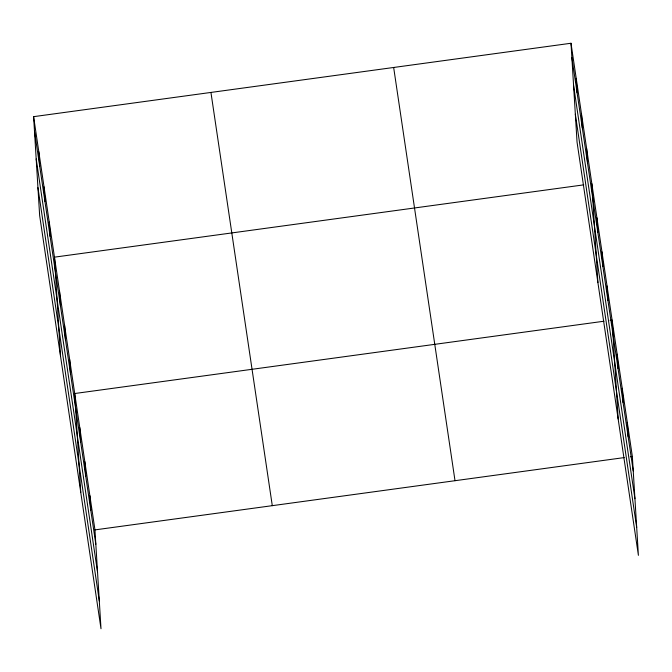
<?xml version="1.0" encoding="UTF-8"?>
<svg xmlns="http://www.w3.org/2000/svg" width="672" height="672" viewBox="0 0 672 672"><rect width="100%" height="100%" fill="white"/><g stroke="black" fill="none" stroke-linecap="round" stroke-linejoin="round"><path stroke-width="1.01" d="M33.6 116.659L94.954 529.889L101.002 628.748L39.648 215.519L33.6 116.659L570.998 43.252L632.352 456.481L638.4 555.341L577.046 142.111L570.998 43.252M583.75 184.859L54.466 257.158L60.505 356.017M604.002 321.224L74.71 393.523L80.758 492.383M610.075 320.393L612.108 320.116L618.156 418.975M94.954 529.889L624.246 457.59M630.328 456.758L632.352 456.481M571.88 57.658L633.234 470.887M573.586 85.529L634.939 498.758M575.341 114.24L636.695 527.47M393.658 67.477L455.011 480.707M210.941 92.434L272.294 505.663M34.482 131.065L95.836 544.295M36.187 158.936L97.541 572.166M37.943 187.648L99.296 600.877M627.295 422.394L628.169 436.8M622.23 388.298L623.112 402.704M617.165 354.211L618.047 368.617M607.043 286.028L607.925 300.434M601.978 251.933L602.86 266.339M596.921 217.846L597.803 232.252M591.856 183.75L597.904 282.61M586.639 148.63L587.521 163.036M581.423 113.501L582.305 127.907M576.215 78.38L577.088 92.786M89.897 495.802L90.779 510.199M84.832 461.706L85.714 476.112M79.775 427.619L80.657 442.016M69.644 359.436L70.526 373.834M64.588 325.34L65.47 339.746M59.522 291.253L60.404 305.651M49.249 222.037L50.131 236.435M44.033 186.908L44.915 201.314M38.816 151.788L39.698 166.186"/></g></svg>
